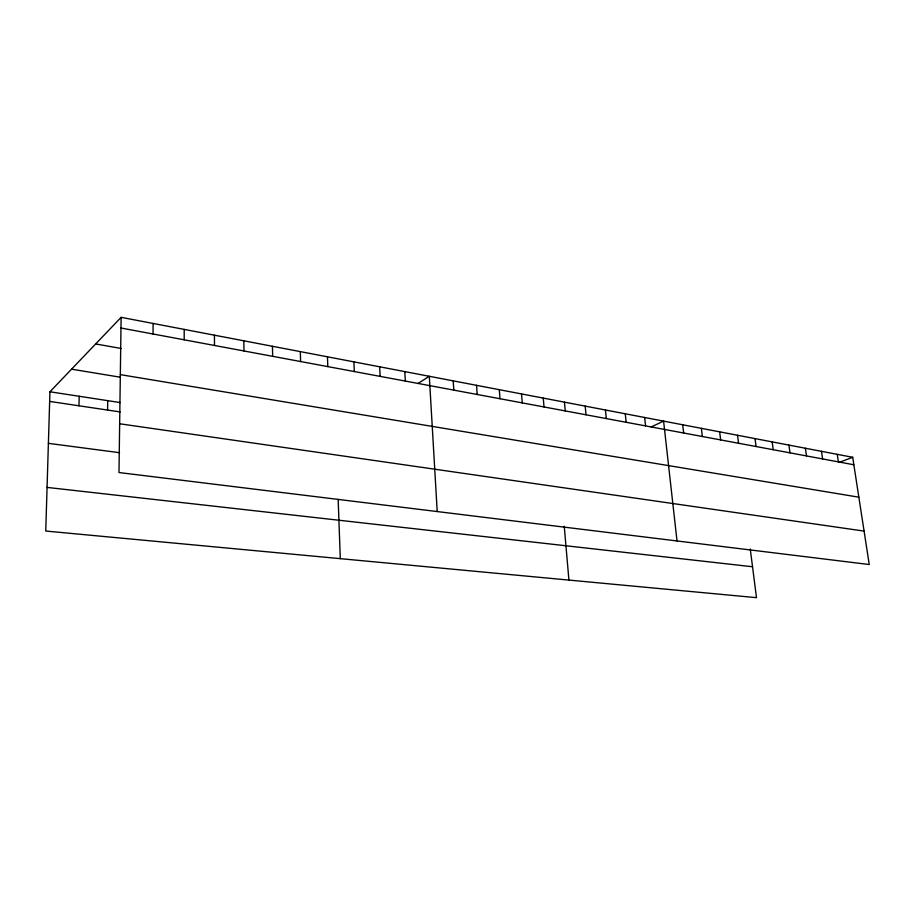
<?xml version="1.0" encoding="UTF-8"?>
<svg xmlns="http://www.w3.org/2000/svg" width="915" height="915" viewBox="0 0 915 915"><rect width="100%" height="100%" fill="white"/><g stroke="black" fill="none" stroke-linecap="round" stroke-linejoin="round"><path stroke-width="1.37" d="M153.034 333.998L153.102 323.453M121.123 317.333L118.984 472.54L869.25 564.532L852.688 457.294L121.123 317.333L49.948 391.78L45.75 531.043L756.499 597.667L750.254 549M107.57 410.057L107.73 400.656M78.976 405.791L79.193 396.275M418.018 383.476L429.307 376.294L437.21 511.554M651.137 426.962L663.592 421.117L677.02 540.959M839.776 462.155L852.688 457.294M47.065 487.409L752.53 566.751M48.392 443.34L119.556 452.696M119.659 423.771L864.092 531.1M49.662 401.411L120.117 411.933M49.948 391.78L120.242 402.577M71.564 369.18L119.819 377.129M120.334 374.635L858.842 497.188M95.686 343.949L121.318 348.501M120.974 328.016L853.832 464.763M837.225 454.343L838.369 461.869M821.464 451.324L822.585 458.93M805.372 448.247L806.47 455.922M788.936 445.102L790.022 452.856M772.157 441.888L773.232 449.723M755.024 438.617L756.076 446.52M737.524 435.266L738.554 443.249M719.648 431.846L720.654 439.909M701.37 428.346L702.354 436.489M682.693 424.777L683.654 433.001M644.64 417.492L645.555 425.898M625.265 413.786L626.146 422.272M605.456 410L606.302 418.567M585.2 406.123L586.012 414.781M564.463 402.154L565.253 410.915M564.246 526.274L568.924 580.087M543.258 398.094L544.002 406.946M521.539 393.942L522.259 402.886M499.316 389.687L499.99 398.734M476.543 385.329L477.173 394.479M453.211 380.869L453.806 390.122M404.807 371.604L405.311 381.063M379.679 366.801L380.125 376.374M353.911 361.871L354.311 371.547M338.161 499.396L340.3 558.653M327.467 356.804L327.81 366.606M300.326 351.612L300.6 361.528M272.453 346.282L272.67 356.324M243.836 340.803L243.985 350.971M214.419 335.176L214.51 345.47M184.19 329.4L184.201 339.808"/></g></svg>
